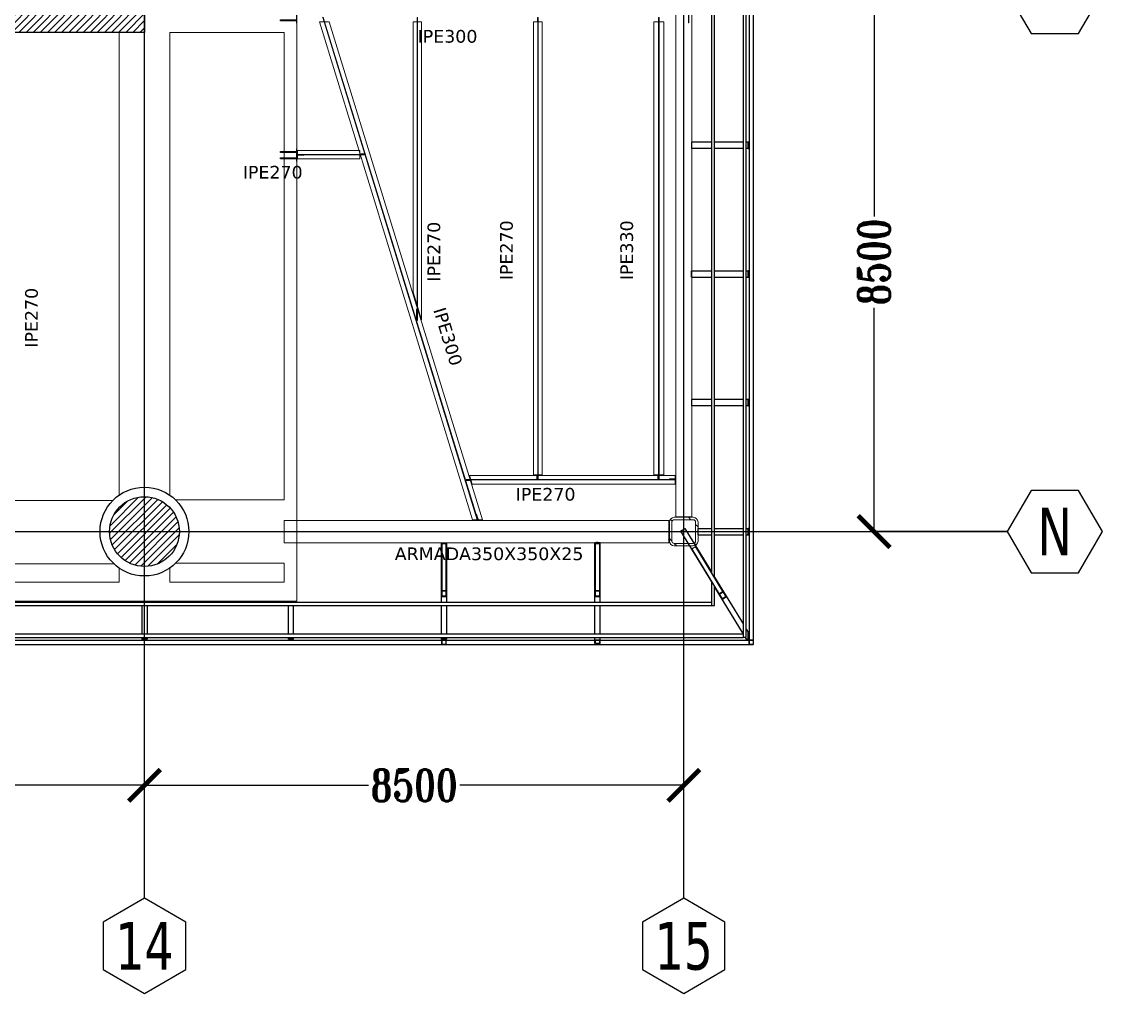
# Model space of a CAD drawing. Header units: millimetres. Extents: x -3255 to 78627, y -21906 to 33736.
# Drawn here: x 61592 to 78627, y -7280 to 8040 of the extents above; entities that cross this region are included whole.
import ezdxf
from ezdxf.enums import TextEntityAlignment as Align

# ---------------------------------------------------------------- set-up
doc = ezdxf.new("R2010")
doc.units = ezdxf.units.MM
doc.header["$LTSCALE"] = 0.9
for name, color, linetype, lineweight in [('0-3', 250, 'Continuous', 5), ('A_ALMA', 8, 'Continuous', 5), ('E_COLUMNAS-1', 254, 'Continuous', 25), ('E_COLUMNAS-2', 1, 'Continuous', 9), ('E_COLUMNAS-3', 1, 'Continuous', 35), ('E_COLUMNAS-4', 1, 'Continuous', 25), ('E_TEXTO', 3, 'Continuous', 9), ('E_VIGAS', 8, 'Continuous', 9), ('E_VIGAS-1', 5, 'Continuous', 25), ('E_VIGAS-2', 10, 'Continuous', 25), ('E_VIGAS-3', 5, 'Continuous', 25), ('HCB-PLATINA', 4, 'Continuous', 15), ('HCB-VIGAS', 4, 'Continuous', 15), ('S-COLS-HDLN-1', 52, 'Continuous', 9), ('VIGAS_HCB', 4, 'Continuous', 15)]:
    doc.layers.add(name, color=color, linetype=linetype, lineweight=lineweight)
for name, color, linetype in [('COTAS', 8, 'Continuous'), ('HCB-ACH_PANT', 253, 'Continuous'), ('HCB-ANCLAJE', 5, 'Continuous'), ('HCB-EJES', 1, 'Continuous'), ('HCB-ROTULOS', 2, 'Continuous'), ('HCB_PANTALLAS', 6, 'Continuous')]:
    doc.layers.add(name, color=color, linetype=linetype)
doc.styles.add('ROMANT', font='romant.shx', dxfattribs={"width": 0.8})
doc.styles.add('VERDANA', font='verdana.ttf')
doc.dimstyles.new('1.125', dxfattribs={"dimscale": 0, "dimtxt": 500, "dimasz": 500, "dimexe": 4, "dimexo": 4, "dimgap": 15, "dimtad": 0, "dimdec": 0, "dimzin": 4, "dimdsep": 46, "dimtxsty": 'ROMANT', "dimblk": 'ARCHTICK', "dimcen": -10, "dimclrd": 256, "dimclrt": 3, "dimadec": 0, "dimazin": 0, "dimtfac": 1, "dimtdec": 0, "dimtix": 1, "dimtmove": 0, "dimatfit": 0, "dimldrblk": 'OBLIQUE', "dimfxl": 0.05, "dimtolj": 1, "dimtzin": 0, "dimarcsym": 0})

# ---------------------------------------------------------------- blocks, each defined once
blk = doc.blocks.new('EST_SFM_VIGA-METALICA-SECCION-C - EST_SFM_VIGA-METALICA-UPN100-1529792-_38_00m_N_E_-NIVEL-10 DOC')
at = {"layer": 'E_VIGAS-2'}
for p, q in [((13.831, 0.032), (-13.129, 0.032)), ((14.268, 0.032), (13.965, 0.032)), ((14.269, 0.032), (14.269, -0.018)), ((-13.047, -0.018), (13.749, -0.018)), ((13.882, -0.018), (14.269, -0.018))]:
    blk.add_line(p, q, dxfattribs=at)
blk = doc.blocks.new('EST_SFM_VIGA-METALICA-SECCION-C - EST_SFM_VIGA-METALICA-UPN100-1530878-_38_00m_N_E_-NIVEL-10 DOC')
at = {"layer": 'E_VIGAS-2'}
for p, q in [((14.54, 0.018), (-14.294, 0.018)), ((14.54, 0.018), (14.54, -0.032)), ((-14.294, -0.032), (14.54, -0.032))]:
    blk.add_line(p, q, dxfattribs=at)
blk = doc.blocks.new('EST_SFM_VIGA-METALICA-SECCION-C - EST_SFM_VIGA-METALICA-UPN160-1529890-_38_00m_N_E_-NIVEL-10 DOC')
at = {"layer": 'E_VIGAS-1'}
for p, q in [((14.442, 0.018), (-14.49, 0.018)), ((14.506, 0.018), (14.5, 0.018)), ((14.506, 0.018), (14.506, 0.013)), ((-14.485, -0.047), (14.437, -0.047)), ((14.438, -0.047), (14.504, -0.047))]:
    blk.add_line(p, q, dxfattribs=at)
blk = doc.blocks.new('EST_SFM_VIGA-METALICA-SECCION-C - EST_SFM_VIGA-METALICA-UPN100-1527742-_38_00m_N_E_-NIVEL-10 DOC')
at = {"layer": 'E_VIGAS-2'}
for p, q in [((34.044, 0.018), (-34.827, 0.018)), ((34.044, 0.018), (34.044, -0.032)), ((-34.827, -0.032), (34.044, -0.032))]:
    blk.add_line(p, q, dxfattribs=at)
blk = doc.blocks.new('EST_SFM_VIGA-METALICA-SECCION-C - EST_SFM_VIGA-METALICA-UPN100-1527772-_38_00m_N_E_-NIVEL-10 DOC')
at = {"layer": 'E_VIGAS-2'}
for p, q in [((34.942, 0.032), (-34.929, 0.032)), ((34.942, 0.032), (34.942, -0.018)), ((-34.929, -0.018), (34.942, -0.018))]:
    blk.add_line(p, q, dxfattribs=at)
blk = doc.blocks.new('EST_SFM_VIGA-METALICA-SECCION-C - EST_SFM_VIGA-METALICA-UPN160-1579051-_38_00m_N_E_-NIVEL-10 DOC')
at = {"layer": 'E_VIGAS-1'}
for p, q in [((30.107, 0.047), (-30.264, 0.047)), ((30.175, 0.047), (30.109, 0.047)), ((32.521, 0.047), (30.176, 0.047)), ((34.951, 0.047), (32.603, 0.047)), ((34.955, 0.047), (34.952, 0.047)), ((34.955, 0.047), (34.955, -0.016)), ((-30.269, -0.018), (30.113, -0.018)), ((30.171, -0.018), (32.533, -0.018)), ((32.591, -0.018), (34.955, -0.018))]:
    blk.add_line(p, q, dxfattribs=at)
blk = doc.blocks.new('EST_SCM_COLUMNA-METALICA-SECCION-CUADRADA - EST_SCM_COLUMNA-TUBULAR-CUADRADA_PTEØ_70x70 e_3mm-1587151-_38_00m_N_E_-NIVEL-10 DOC')
at = {"layer": 'E_COLUMNAS-1'}
for p, q in [((-0.035, 0.029), (-0.035, -0.029)), ((-0.032, -0.029), (-0.032, 0.029)), ((0.029, 0.035), (-0.029, 0.035)), ((-0.029, 0.032), (0.029, 0.032)), ((0.032, 0.029), (0.032, -0.029)), ((0.035, -0.029), (0.035, 0.029)), ((0.029, -0.032), (-0.029, -0.032)), ((-0.029, -0.035), (0.029, -0.035))]:
    blk.add_line(p, q, dxfattribs=at)
for centre, radius, start, end in [((-0.029, 0.029), 0.006, 90, 180), ((-0.029, 0.029), 0.003, 90, 180), ((0.029, 0.029), 0.006, 360, 90), ((0.029, 0.029), 0.003, 0, 90), ((-0.029, -0.029), 0.006, 180, 270), ((-0.029, -0.029), 0.003, 180, 270), ((0.029, -0.029), 0.003, 270, 360), ((0.029, -0.029), 0.006, 270, 360), ((0.029, -0.029), 0.006, 280, 350), ((0.029, -0.029), 0.003, 300, 330)]:
    blk.add_arc(centre, radius, start, end, dxfattribs=at)
blk = doc.blocks.new('EST_SCM_COLUMNA-METALICA-SECCION-CUADRADA - EST_SCM_COLUMNA-TUBULAR-CUADRADA_PTEØ_70x70 e_3mm-V25-_38_00m_N_E_-NIVEL-10 DOC')
at = {"layer": 'E_COLUMNAS-1'}
for p, q in [((-0.035, 0.029), (-0.035, -0.029)), ((-0.032, -0.029), (-0.032, 0.029)), ((0.029, 0.035), (-0.029, 0.035)), ((-0.029, 0.032), (0.029, 0.032)), ((0.032, 0.029), (0.032, -0.029)), ((0.035, -0.029), (0.035, 0.029)), ((0.029, -0.032), (-0.029, -0.032)), ((-0.029, -0.035), (0.029, -0.035))]:
    blk.add_line(p, q, dxfattribs=at)
for centre, radius, start, end in [((-0.029, 0.029), 0.006, 90, 180), ((-0.029, 0.029), 0.003, 90, 180), ((0.029, 0.029), 0.006, 360, 90), ((0.029, 0.029), 0.003, 0, 90), ((-0.029, -0.029), 0.006, 180, 270), ((-0.029, -0.029), 0.006, 190, 270), ((-0.029, -0.029), 0.003, 180, 270), ((-0.029, -0.029), 0.003, 210, 270), ((0.029, -0.029), 0.003, 270, 360), ((0.029, -0.029), 0.006, 270, 360), ((0.029, -0.029), 0.006, 270, 350), ((0.029, -0.029), 0.003, 270, 330)]:
    blk.add_arc(centre, radius, start, end, dxfattribs=at)
blk = doc.blocks.new('EST_SCM_COLUMNA-METALICA-SECCION-CUADRADA - EST_SCM_COLUMNA-TUBULAR-CUADRADA_PTEØ_70x70 e_3mm-V26-_38_00m_N_E_-NIVEL-10 DOC')
at = {"layer": 'E_COLUMNAS-1'}
for p, q in [((-0.035, 0.029), (-0.035, -0.029)), ((-0.032, -0.029), (-0.032, 0.029)), ((0.029, 0.035), (-0.029, 0.035)), ((-0.029, 0.032), (0.029, 0.032)), ((0.032, 0.029), (0.032, -0.029)), ((0.035, -0.029), (0.035, 0.029)), ((0.029, -0.032), (-0.029, -0.032)), ((-0.029, -0.035), (0.029, -0.035))]:
    blk.add_line(p, q, dxfattribs=at)
for centre, radius, start, end in [((-0.029, 0.029), 0.006, 90, 180), ((-0.029, 0.029), 0.003, 90, 180), ((0.029, 0.029), 0.006, 360, 90), ((0.029, 0.029), 0.003, 0, 90), ((-0.029, -0.029), 0.006, 180, 270), ((-0.029, -0.029), 0.003, 180, 270), ((0.029, -0.029), 0.003, 270, 360), ((0.029, -0.029), 0.006, 270, 360)]:
    blk.add_arc(centre, radius, start, end, dxfattribs=at)
blk = doc.blocks.new('DCTIB_CNI_EST_MOD-1A-FAC_0001_rvt-2-_38_00m_N_E_-NIVEL-10 DOC')
at = {"layer": 'E_COLUMNAS-1'}
for centre, radius, start, end in [((-9.971, 138.946), 0.006, 90, 170), ((-9.971, 138.946), 0.006, 90, 170), ((-9.971, 138.946), 0.003, 90, 150), ((-9.971, 138.946), 0.003, 90, 150), ((-9.913, 138.946), 0.006, 10, 90), ((-9.913, 138.946), 0.006, 10, 90), ((-9.913, 138.946), 0.003, 30, 90), ((-9.913, 138.946), 0.003, 30, 90), ((-5.128, 138.946), 0.006, 100, 170), ((-5.128, 138.946), 0.006, 100, 170), ((-5.128, 138.946), 0.003, 120, 150), ((-5.128, 138.946), 0.003, 120, 150)]:
    blk.add_arc(centre, radius, start, end, dxfattribs=at)
at = {"layer": 'E_VIGAS-1'}
for p, q in [((-6.037, 146.704), (-6.037, 146.804)), ((-5.727, 146.804), (-6.037, 146.804)), ((-5.727, 146.704), (-6.037, 146.704)), ((-5.227, 146.804), (-5.677, 146.804)), ((-5.227, 146.704), (-5.677, 146.704)), ((-5.149, 146.804), (-5.177, 146.804)), ((-5.149, 146.704), (-5.177, 146.704)), ((-5.149, 146.804), (-5.149, 146.704)), ((-5.149, 146.704), (-5.149, 146.804)), ((-5.149, 146.804), (-5.148, 146.804)), ((-5.148, 146.704), (-5.149, 146.704)), ((-5.148, 146.804), (-5.148, 146.767)), ((-5.129, 146.804), (-5.148, 146.804)), ((-5.148, 146.757), (-5.143, 146.757)), ((-5.143, 146.757), (-5.148, 146.757)), ((-5.148, 146.757), (-5.143, 146.757)), ((-5.143, 146.752), (-5.148, 146.752)), ((-5.143, 146.752), (-5.148, 146.752)), ((-5.148, 146.752), (-5.143, 146.752)), ((-5.148, 146.742), (-5.148, 146.704)), ((-5.148, 146.704), (-5.129, 146.704)), ((-5.143, 146.757), (-5.129, 146.757)), ((-5.129, 146.752), (-5.143, 146.752)), ((-6.038, 144.674), (-6.038, 144.774)), ((-6.038, 144.774), (-5.727, 144.774)), ((-6.038, 144.674), (-5.727, 144.674)), ((-5.677, 144.774), (-5.227, 144.774)), ((-5.677, 144.674), (-5.227, 144.674)), ((-5.177, 144.774), (-5.149, 144.774)), ((-5.177, 144.674), (-5.149, 144.674)), ((-5.149, 144.774), (-5.149, 144.674)), ((-5.149, 144.774), (-5.148, 144.774)), ((-5.149, 144.674), (-5.149, 144.774)), ((-5.148, 144.674), (-5.149, 144.674)), ((-5.129, 144.774), (-5.148, 144.774)), ((-5.148, 144.774), (-5.148, 144.736)), ((-5.148, 144.726), (-5.143, 144.726)), ((-5.143, 144.726), (-5.148, 144.726)), ((-5.148, 144.726), (-5.143, 144.726)), ((-5.143, 144.721), (-5.148, 144.721)), ((-5.143, 144.721), (-5.148, 144.721)), ((-5.148, 144.721), (-5.143, 144.721)), ((-5.148, 144.711), (-5.148, 144.674)), ((-5.148, 144.674), (-5.129, 144.674)), ((-5.143, 144.726), (-5.129, 144.726)), ((-5.129, 144.721), (-5.143, 144.721)), ((-6.037, 142.643), (-6.037, 142.743)), ((-5.727, 142.743), (-6.037, 142.743)), ((-5.727, 142.643), (-6.037, 142.643)), ((-5.227, 142.743), (-5.677, 142.743)), ((-5.227, 142.643), (-5.677, 142.643)), ((-5.149, 142.743), (-5.177, 142.743)), ((-5.149, 142.643), (-5.177, 142.643)), ((-5.149, 142.743), (-5.149, 142.643)), ((-5.149, 142.643), (-5.149, 142.743)), ((-5.149, 142.743), (-5.148, 142.743)), ((-5.148, 142.643), (-5.149, 142.643)), ((-5.148, 142.743), (-5.148, 142.706)), ((-5.129, 142.743), (-5.148, 142.743)), ((-5.148, 142.696), (-5.143, 142.696)), ((-5.143, 142.696), (-5.148, 142.696)), ((-5.148, 142.696), (-5.143, 142.696)), ((-5.143, 142.69), (-5.148, 142.69)), ((-5.143, 142.69), (-5.148, 142.69)), ((-5.148, 142.69), (-5.143, 142.69)), ((-5.148, 142.68), (-5.148, 142.643)), ((-5.148, 142.643), (-5.129, 142.643)), ((-5.143, 142.696), (-5.129, 142.696)), ((-5.129, 142.69), (-5.143, 142.69)), ((-6.215, 140.67), (-6.145, 140.712)), ((-6.145, 140.712), (-5.727, 140.027)), ((-5.934, 140.612), (-5.934, 140.712)), ((-5.934, 140.712), (-5.727, 140.712)), ((-5.677, 140.712), (-5.227, 140.712)), ((-5.177, 140.712), (-5.149, 140.712)), ((-5.149, 140.712), (-5.149, 140.612)), ((-5.149, 140.712), (-5.148, 140.712)), ((-5.149, 140.612), (-5.149, 140.712)), ((-5.129, 140.712), (-5.148, 140.712)), ((-5.148, 140.712), (-5.148, 140.675)), ((-6.215, 140.67), (-5.727, 139.869)), ((-5.934, 140.612), (-5.727, 140.612)), ((-5.677, 140.612), (-5.227, 140.612)), ((-5.177, 140.612), (-5.149, 140.612)), ((-5.148, 140.612), (-5.149, 140.612)), ((-5.148, 140.665), (-5.143, 140.665)), ((-5.143, 140.665), (-5.148, 140.665)), ((-5.148, 140.665), (-5.143, 140.665)), ((-5.143, 140.66), (-5.148, 140.66)), ((-5.143, 140.66), (-5.148, 140.66)), ((-5.148, 140.66), (-5.143, 140.66)), ((-5.148, 140.65), (-5.148, 140.612)), ((-5.148, 140.612), (-5.129, 140.612)), ((-5.143, 140.665), (-5.129, 140.665)), ((-5.129, 140.66), (-5.143, 140.66)), ((-9.983, 140.487), (-9.901, 140.487)), ((-9.983, 140.487), (-9.983, 139.545)), ((-9.977, 140.468), (-9.977, 139.727)), ((-9.91, 140.472), (-9.974, 140.472)), ((-9.907, 139.727), (-9.907, 140.468)), ((-9.901, 140.487), (-9.901, 139.545)), ((-7.563, 140.488), (-7.535, 140.488)), ((-7.563, 140.487), (-7.481, 140.487)), ((-7.563, 139.545), (-7.563, 140.487)), ((-7.557, 140.464), (-7.557, 139.727)), ((-7.49, 140.468), (-7.554, 140.468)), ((-7.525, 140.488), (-7.525, 140.487)), ((-7.519, 140.488), (-7.525, 140.488)), ((-7.52, 140.487), (-7.52, 140.488)), ((-7.509, 140.488), (-7.481, 140.488)), ((-7.487, 139.727), (-7.487, 140.464)), ((-7.481, 139.545), (-7.481, 140.487)), ((-6.034, 140.384), (-5.602, 139.675)), ((-5.979, 140.423), (-6.033, 140.389)), ((-5.542, 139.711), (-5.974, 140.421)), ((-5.677, 139.944), (-5.227, 139.206)), ((-9.977, 139.727), (-9.977, 139.645)), ((-9.976, 139.731), (-9.976, 139.727)), ((-9.976, 139.645), (-9.976, 139.727)), ((-9.91, 139.731), (-9.974, 139.731)), ((-9.974, 139.729), (-9.91, 139.729)), ((-9.909, 139.727), (-9.909, 139.731)), ((-9.909, 139.727), (-9.909, 139.645)), ((-9.907, 139.645), (-9.907, 139.727)), ((-7.557, 139.727), (-7.557, 139.645)), ((-7.556, 139.731), (-7.556, 139.727)), ((-7.556, 139.645), (-7.556, 139.727)), ((-7.49, 139.731), (-7.554, 139.731)), ((-7.554, 139.729), (-7.49, 139.729)), ((-7.489, 139.727), (-7.489, 139.731)), ((-7.489, 139.727), (-7.489, 139.645)), ((-7.487, 139.645), (-7.487, 139.727)), ((-5.677, 139.787), (-5.227, 139.048)), ((-5.547, 139.713), (-5.601, 139.68)), ((-5.6, 139.678), (-5.545, 139.712)), ((-5.543, 139.711), (-5.545, 139.714)), ((-5.543, 139.711), (-5.498, 139.637)), ((-5.497, 139.637), (-5.542, 139.711)), ((-14.703, 139.567), (-14.621, 139.567)), ((-14.703, 139.567), (-14.703, 139.545)), ((-14.621, 139.567), (-14.621, 139.545)), ((-12.393, 139.567), (-12.311, 139.567)), ((-12.393, 139.545), (-12.393, 139.567)), ((-12.311, 139.545), (-12.311, 139.567)), ((-9.976, 139.652), (-9.976, 139.645)), ((-9.91, 139.643), (-9.974, 139.643)), ((-9.974, 139.641), (-9.91, 139.641)), ((-9.909, 139.645), (-9.909, 139.652)), ((-7.556, 139.652), (-7.556, 139.645)), ((-7.49, 139.643), (-7.554, 139.643)), ((-7.554, 139.641), (-7.49, 139.641)), ((-7.489, 139.645), (-7.489, 139.652)), ((-5.602, 139.679), (-5.6, 139.676)), ((-5.602, 139.675), (-5.556, 139.601)), ((-5.555, 139.602), (-5.6, 139.676)), ((-5.56, 139.609), (-5.555, 139.602)), ((-5.498, 139.634), (-5.553, 139.601)), ((-5.552, 139.599), (-5.497, 139.632)), ((-5.498, 139.637), (-5.502, 139.644)), ((-14.703, 139.495), (-14.703, 139.045)), ((-14.621, 139.495), (-14.621, 139.045)), ((-12.393, 139.045), (-12.393, 139.495)), ((-12.311, 139.045), (-12.311, 139.495)), ((-9.983, 139.495), (-9.983, 139.045)), ((-9.901, 139.495), (-9.901, 139.045)), ((-7.563, 139.045), (-7.563, 139.495)), ((-7.481, 139.045), (-7.481, 139.495)), ((-5.177, 139.124), (-5.149, 139.078)), ((-5.149, 138.967), (-5.149, 139.078)), ((-5.148, 139.076), (-5.148, 139.023)), ((-5.129, 139.033), (-5.148, 139.065)), ((-14.703, 138.995), (-14.703, 138.967)), ((-14.621, 138.967), (-14.703, 138.967)), ((-14.703, 138.967), (-14.621, 138.967)), ((-14.703, 138.966), (-14.703, 138.967)), ((-14.675, 138.966), (-14.703, 138.966)), ((-14.665, 138.961), (-14.665, 138.966)), ((-14.665, 138.947), (-14.665, 138.961)), ((-14.66, 138.966), (-14.66, 138.961)), ((-14.66, 138.961), (-14.66, 138.947)), ((-14.621, 138.966), (-14.649, 138.966)), ((-14.621, 138.995), (-14.621, 138.967)), ((-14.621, 138.967), (-14.621, 138.966)), ((-12.393, 138.967), (-12.393, 138.995)), ((-12.311, 138.967), (-12.393, 138.967)), ((-12.393, 138.966), (-12.393, 138.967)), ((-12.393, 138.967), (-12.311, 138.967)), ((-12.365, 138.966), (-12.393, 138.966)), ((-12.355, 138.961), (-12.355, 138.966)), ((-12.355, 138.947), (-12.355, 138.961)), ((-12.35, 138.966), (-12.35, 138.961)), ((-12.35, 138.961), (-12.35, 138.947)), ((-12.311, 138.966), (-12.339, 138.966)), ((-12.311, 138.967), (-12.311, 138.995)), ((-12.311, 138.967), (-12.311, 138.966)), ((-9.983, 138.995), (-9.983, 138.967)), ((-9.901, 138.967), (-9.983, 138.967)), ((-9.983, 138.967), (-9.901, 138.967)), ((-9.983, 138.966), (-9.983, 138.967)), ((-9.955, 138.966), (-9.983, 138.966)), ((-9.945, 138.961), (-9.945, 138.966)), ((-9.945, 138.952), (-9.945, 138.961)), ((-9.945, 138.947), (-9.945, 138.949)), ((-9.94, 138.966), (-9.94, 138.961)), ((-9.94, 138.961), (-9.94, 138.952)), ((-9.94, 138.949), (-9.94, 138.947)), ((-9.901, 138.966), (-9.929, 138.966)), ((-9.901, 138.995), (-9.901, 138.967)), ((-9.901, 138.967), (-9.901, 138.966)), ((-7.563, 138.9), (-7.563, 138.995)), ((-7.557, 138.9), (-7.563, 138.9)), ((-7.49, 138.9), (-7.554, 138.9)), ((-7.481, 138.9), (-7.487, 138.9)), ((-7.481, 138.9), (-7.481, 138.995)), ((-5.194, 138.995), (-5.177, 138.967)), ((-5.149, 138.967), (-5.177, 138.967)), ((-5.177, 138.967), (-5.149, 138.967)), ((-5.148, 138.966), (-5.177, 138.966)), ((-5.17, 138.966), (-5.158, 138.947)), ((-5.153, 138.95), (-5.153, 138.952)), ((-5.152, 138.955), (-5.151, 138.957)), ((-5.15, 138.959), (-5.149, 138.961)), ((-5.148, 138.972), (-5.148, 138.966)), ((-5.148, 138.966), (-5.148, 138.972)), ((-5.146, 138.999), (-5.143, 138.994)), ((-5.143, 138.984), (-5.146, 138.99))]:
    blk.add_line(p, q, dxfattribs=at)
at = {"layer": 'E_VIGAS-1', "flags": 128}
for points in [[(-9.974, 140.472), (-9.975, 140.471), (-9.975, 140.471), (-9.976, 140.471), (-9.976, 140.47), (-9.977, 140.469), (-9.977, 140.469), (-9.977, 140.468)], [(-9.907, 140.468), (-9.907, 140.469), (-9.907, 140.469), (-9.908, 140.47), (-9.908, 140.471), (-9.909, 140.471), (-9.909, 140.471), (-9.91, 140.472)], [(-7.554, 140.468), (-7.555, 140.467), (-7.555, 140.467), (-7.556, 140.467), (-7.556, 140.466), (-7.557, 140.465), (-7.557, 140.465), (-7.557, 140.464)], [(-7.487, 140.464), (-7.487, 140.465), (-7.487, 140.465), (-7.488, 140.466), (-7.488, 140.467), (-7.489, 140.467), (-7.489, 140.467), (-7.49, 140.468)], [(-6.034, 140.384), (-6.034, 140.385), (-6.034, 140.386), (-6.034, 140.387), (-6.034, 140.388), (-6.034, 140.388), (-6.034, 140.389), (-6.033, 140.389)], [(-5.979, 140.423), (-5.978, 140.423), (-5.977, 140.423), (-5.977, 140.423), (-5.976, 140.423), (-5.975, 140.422), (-5.974, 140.422), (-5.974, 140.421)], [(-9.974, 139.731), (-9.975, 139.731), (-9.975, 139.731), (-9.976, 139.73), (-9.976, 139.73), (-9.977, 139.729), (-9.977, 139.728), (-9.977, 139.727)], [(-9.976, 139.727), (-9.976, 139.728), (-9.975, 139.728), (-9.975, 139.728), (-9.975, 139.729), (-9.975, 139.729), (-9.974, 139.729), (-9.974, 139.729)], [(-9.907, 139.727), (-9.907, 139.728), (-9.907, 139.729), (-9.908, 139.73), (-9.908, 139.73), (-9.909, 139.731), (-9.909, 139.731), (-9.91, 139.731)], [(-9.91, 139.729), (-9.91, 139.729), (-9.909, 139.729), (-9.909, 139.729), (-9.909, 139.728), (-9.909, 139.728), (-9.909, 139.728), (-9.909, 139.727)], [(-7.554, 139.731), (-7.555, 139.731), (-7.555, 139.731), (-7.556, 139.73), (-7.556, 139.73), (-7.557, 139.729), (-7.557, 139.728), (-7.557, 139.727)], [(-7.556, 139.727), (-7.556, 139.728), (-7.555, 139.728), (-7.555, 139.728), (-7.555, 139.729), (-7.555, 139.729), (-7.554, 139.729), (-7.554, 139.729)], [(-7.487, 139.727), (-7.487, 139.728), (-7.487, 139.729), (-7.488, 139.73), (-7.488, 139.73), (-7.489, 139.731), (-7.489, 139.731), (-7.49, 139.731)], [(-7.49, 139.729), (-7.49, 139.729), (-7.489, 139.729), (-7.489, 139.729), (-7.489, 139.728), (-7.489, 139.728), (-7.489, 139.728), (-7.489, 139.727)], [(-5.542, 139.711), (-5.542, 139.712), (-5.543, 139.713), (-5.544, 139.713), (-5.544, 139.714), (-5.545, 139.714), (-5.546, 139.714), (-5.547, 139.713)], [(-5.545, 139.712), (-5.545, 139.712), (-5.545, 139.712), (-5.544, 139.712), (-5.544, 139.712), (-5.544, 139.711), (-5.543, 139.711), (-5.543, 139.711)], [(-9.977, 139.645), (-9.977, 139.644), (-9.977, 139.643), (-9.976, 139.642), (-9.976, 139.641), (-9.975, 139.641), (-9.975, 139.641), (-9.974, 139.641)], [(-9.974, 139.643), (-9.974, 139.643), (-9.975, 139.643), (-9.975, 139.643), (-9.975, 139.643), (-9.975, 139.644), (-9.976, 139.644), (-9.976, 139.645)], [(-9.91, 139.641), (-9.909, 139.641), (-9.909, 139.641), (-9.908, 139.641), (-9.908, 139.642), (-9.907, 139.643), (-9.907, 139.644), (-9.907, 139.645)], [(-9.909, 139.645), (-9.909, 139.644), (-9.909, 139.644), (-9.909, 139.643), (-9.909, 139.643), (-9.909, 139.643), (-9.91, 139.643), (-9.91, 139.643)], [(-7.557, 139.645), (-7.557, 139.644), (-7.557, 139.643), (-7.556, 139.642), (-7.556, 139.641), (-7.555, 139.641), (-7.555, 139.641), (-7.554, 139.641)], [(-7.554, 139.643), (-7.554, 139.643), (-7.555, 139.643), (-7.555, 139.643), (-7.555, 139.643), (-7.555, 139.644), (-7.556, 139.644), (-7.556, 139.645)], [(-7.49, 139.641), (-7.489, 139.641), (-7.489, 139.641), (-7.488, 139.641), (-7.488, 139.642), (-7.487, 139.643), (-7.487, 139.644), (-7.487, 139.645)], [(-7.489, 139.645), (-7.489, 139.644), (-7.489, 139.644), (-7.489, 139.643), (-7.489, 139.643), (-7.489, 139.643), (-7.49, 139.643), (-7.49, 139.643)], [(-5.601, 139.68), (-5.602, 139.68), (-5.602, 139.679), (-5.602, 139.678), (-5.602, 139.678), (-5.602, 139.677), (-5.602, 139.676), (-5.602, 139.675)], [(-5.6, 139.676), (-5.601, 139.676), (-5.601, 139.677), (-5.601, 139.677), (-5.601, 139.678), (-5.601, 139.678), (-5.6, 139.678), (-5.6, 139.678)], [(-5.556, 139.601), (-5.556, 139.6), (-5.555, 139.6), (-5.555, 139.599), (-5.554, 139.599), (-5.553, 139.599), (-5.552, 139.599), (-5.552, 139.599)], [(-5.553, 139.601), (-5.553, 139.601), (-5.553, 139.601), (-5.554, 139.601), (-5.554, 139.601), (-5.554, 139.601), (-5.555, 139.601), (-5.555, 139.601), (-5.555, 139.602)], [(-5.498, 139.637), (-5.498, 139.636), (-5.498, 139.636), (-5.498, 139.635), (-5.498, 139.635), (-5.498, 139.635), (-5.498, 139.634), (-5.498, 139.634)], [(-5.497, 139.632), (-5.497, 139.633), (-5.496, 139.633), (-5.496, 139.634), (-5.496, 139.635), (-5.496, 139.636), (-5.496, 139.636), (-5.497, 139.637)], [(-5.149, 139.078), (-5.149, 139.077), (-5.148, 139.076)], [(-5.177, 138.966), (-5.177, 138.967), (-5.177, 138.967)], [(-5.154, 138.947), (-5.153, 138.951), (-5.152, 138.956), (-5.149, 138.96), (-5.146, 138.964), (-5.142, 138.968), (-5.138, 138.97), (-5.135, 138.971)], [(-5.143, 138.994), (-5.138, 138.987), (-5.133, 138.978), (-5.129, 138.971)], [(-5.129, 138.961), (-5.133, 138.968), (-5.138, 138.977), (-5.143, 138.984)]]:
    blk.add_lwpolyline(points, dxfattribs=at)
at = {"layer": 'E_VIGAS-1'}
for centre, start_param, end_param in [((-7.535, 140.488), 0, 1.570796), ((-7.535, 140.487), 4.974188, 5.497787), ((-7.535, 140.487), 5.759587, 6.283185), ((-7.509, 140.488), 1.570796, 3.141593), ((-7.509, 140.487), 3.141593, 3.665191), ((-7.509, 140.487), 3.926991, 4.45059)]:
    blk.add_ellipse(centre, major_axis=(0.0107, 0), ratio=0.003149, start_param=start_param, end_param=end_param, dxfattribs=at)
for points, knots in [([(-5.148, 146.767), (-5.148, 146.766), (-5.148, 146.765), (-5.147, 146.762), (-5.147, 146.76), (-5.146, 146.759), (-5.145, 146.757), (-5.143, 146.757), (-5.143, 146.757)], [0, 0, 0, 0, 0.142857, 0.285714, 0.428571, 0.571429, 0.785714, 1, 1, 1, 1]), ([(-5.143, 146.752), (-5.143, 146.752), (-5.144, 146.751), (-5.145, 146.751), (-5.146, 146.75), (-5.147, 146.748), (-5.147, 146.747), (-5.147, 146.746), (-5.148, 146.744), (-5.148, 146.743), (-5.148, 146.742)], [0, 0, 0, 0, 0.142857, 0.285714, 0.428571, 0.571429, 0.678571, 0.732143, 0.785714, 1, 1, 1, 1]), ([(-5.148, 144.736), (-5.148, 144.735), (-5.148, 144.734), (-5.147, 144.732), (-5.147, 144.73), (-5.146, 144.728), (-5.145, 144.727), (-5.143, 144.726), (-5.143, 144.726)], [0, 0, 0, 0, 0.142857, 0.285714, 0.428571, 0.571429, 0.785714, 1, 1, 1, 1]), ([(-5.143, 144.721), (-5.143, 144.721), (-5.144, 144.721), (-5.145, 144.72), (-5.146, 144.719), (-5.147, 144.718), (-5.147, 144.716), (-5.147, 144.715), (-5.147, 144.714), (-5.148, 144.713), (-5.148, 144.713)], [0, 0, 0, 0, 0.1428571, 0.2857143, 0.4285714, 0.5714286, 0.6785714, 0.7321429, 0.7857143, 0.8997479, 0.8997479, 0.8997479, 0.8997479]), ([(-5.148, 142.706), (-5.148, 142.705), (-5.148, 142.703), (-5.147, 142.701), (-5.147, 142.699), (-5.146, 142.697), (-5.145, 142.696), (-5.143, 142.696), (-5.143, 142.696)], [0, 0, 0, 0, 0.142857, 0.285714, 0.428571, 0.571429, 0.785714, 1, 1, 1, 1]), ([(-5.143, 142.69), (-5.143, 142.69), (-5.144, 142.69), (-5.145, 142.69), (-5.146, 142.688), (-5.147, 142.687), (-5.147, 142.686), (-5.147, 142.685), (-5.148, 142.683), (-5.148, 142.682), (-5.148, 142.68)], [0, 0, 0, 0, 0.142857, 0.285714, 0.428571, 0.571429, 0.678571, 0.732143, 0.785714, 1, 1, 1, 1]), ([(-5.148, 140.675), (-5.148, 140.674), (-5.148, 140.673), (-5.147, 140.67), (-5.147, 140.669), (-5.146, 140.667), (-5.145, 140.665), (-5.143, 140.665), (-5.143, 140.665)], [0, 0, 0, 0, 0.142857, 0.285714, 0.428571, 0.571429, 0.785714, 1, 1, 1, 1]), ([(-5.143, 140.66), (-5.143, 140.66), (-5.144, 140.66), (-5.145, 140.659), (-5.146, 140.658), (-5.147, 140.656), (-5.147, 140.655), (-5.147, 140.654), (-5.148, 140.652), (-5.148, 140.651), (-5.148, 140.65)], [0, 0, 0, 0, 0.142857, 0.285714, 0.428571, 0.571429, 0.678571, 0.732143, 0.785714, 1, 1, 1, 1]), ([(-5.148, 139.023), (-5.148, 139.021), (-5.148, 139.018), (-5.148, 139.014), (-5.147, 139.009), (-5.147, 139.004), (-5.145, 138.998), (-5.143, 138.995), (-5.143, 138.994)], [0, 0, 0, 0, 0.142857, 0.285714, 0.428571, 0.571429, 0.857143, 1, 1, 1, 1]), ([(-14.665, 138.961), (-14.665, 138.962), (-14.665, 138.963), (-14.667, 138.965), (-14.668, 138.965), (-14.67, 138.966), (-14.671, 138.966), (-14.672, 138.966), (-14.674, 138.966), (-14.675, 138.966)], [0, 0, 0, 0, 0.285714, 0.428571, 0.571429, 0.678571, 0.732143, 0.785714, 1, 1, 1, 1]), ([(-14.675, 138.966), (-14.674, 138.966), (-14.673, 138.966), (-14.67, 138.966), (-14.668, 138.965), (-14.666, 138.964), (-14.665, 138.963), (-14.665, 138.962), (-14.665, 138.961)], [0, 0, 0, 0, 0.142857, 0.285714, 0.428571, 0.571429, 0.785714, 1, 1, 1, 1]), ([(-14.66, 138.961), (-14.66, 138.962), (-14.659, 138.963), (-14.658, 138.965), (-14.656, 138.965), (-14.655, 138.966), (-14.654, 138.966), (-14.652, 138.966), (-14.65, 138.966), (-14.649, 138.966)], [0, 0, 0, 0, 0.285714, 0.428571, 0.571429, 0.678571, 0.732143, 0.785714, 1, 1, 1, 1]), ([(-14.649, 138.966), (-14.65, 138.966), (-14.651, 138.966), (-14.654, 138.966), (-14.656, 138.965), (-14.658, 138.964), (-14.659, 138.963), (-14.66, 138.962), (-14.66, 138.961)], [0, 0, 0, 0, 0.142857, 0.285714, 0.428571, 0.571429, 0.785714, 1, 1, 1, 1]), ([(-12.365, 138.966), (-12.364, 138.966), (-12.363, 138.966), (-12.36, 138.966), (-12.358, 138.965), (-12.356, 138.964), (-12.355, 138.963), (-12.355, 138.962), (-12.355, 138.961)], [0, 0, 0, 0, 0.142857, 0.285714, 0.428571, 0.571429, 0.785714, 1, 1, 1, 1]), ([(-12.355, 138.961), (-12.355, 138.962), (-12.355, 138.963), (-12.357, 138.965), (-12.358, 138.965), (-12.36, 138.966), (-12.361, 138.966), (-12.362, 138.966), (-12.364, 138.966), (-12.365, 138.966)], [0, 0, 0, 0, 0.285714, 0.428571, 0.571429, 0.678571, 0.732143, 0.785714, 1, 1, 1, 1]), ([(-12.339, 138.966), (-12.34, 138.966), (-12.341, 138.966), (-12.344, 138.966), (-12.346, 138.965), (-12.348, 138.964), (-12.349, 138.963), (-12.35, 138.962), (-12.35, 138.961)], [0, 0, 0, 0, 0.142857, 0.285714, 0.428571, 0.571429, 0.785714, 1, 1, 1, 1]), ([(-12.35, 138.961), (-12.35, 138.962), (-12.349, 138.963), (-12.348, 138.965), (-12.346, 138.965), (-12.345, 138.966), (-12.344, 138.966), (-12.342, 138.966), (-12.34, 138.966), (-12.339, 138.966)], [0, 0, 0, 0, 0.285714, 0.428571, 0.571429, 0.678571, 0.732143, 0.785714, 1, 1, 1, 1]), ([(-9.945, 138.961), (-9.945, 138.962), (-9.945, 138.963), (-9.947, 138.965), (-9.948, 138.965), (-9.95, 138.966), (-9.951, 138.966), (-9.952, 138.966), (-9.954, 138.966), (-9.955, 138.966)], [0, 0, 0, 0, 0.285714, 0.428571, 0.571429, 0.678571, 0.732143, 0.785714, 1, 1, 1, 1]), ([(-9.955, 138.966), (-9.954, 138.966), (-9.953, 138.966), (-9.95, 138.966), (-9.948, 138.965), (-9.946, 138.964), (-9.945, 138.963), (-9.945, 138.962), (-9.945, 138.961)], [0, 0, 0, 0, 0.142857, 0.285714, 0.428571, 0.571429, 0.785714, 1, 1, 1, 1]), ([(-9.94, 138.961), (-9.94, 138.962), (-9.939, 138.963), (-9.938, 138.965), (-9.936, 138.965), (-9.935, 138.966), (-9.934, 138.966), (-9.932, 138.966), (-9.93, 138.966), (-9.929, 138.966)], [0, 0, 0, 0, 0.285714, 0.428571, 0.571429, 0.678571, 0.732143, 0.785714, 1, 1, 1, 1]), ([(-9.929, 138.966), (-9.93, 138.966), (-9.931, 138.966), (-9.934, 138.966), (-9.936, 138.965), (-9.938, 138.964), (-9.939, 138.963), (-9.94, 138.962), (-9.94, 138.961)], [0, 0, 0, 0, 0.142857, 0.285714, 0.428571, 0.571429, 0.785714, 1, 1, 1, 1]), ([(-5.143, 138.984), (-5.143, 138.985), (-5.144, 138.986), (-5.144, 138.986), (-5.145, 138.987), (-5.145, 138.987), (-5.145, 138.987), (-5.146, 138.987), (-5.146, 138.987), (-5.146, 138.987), (-5.146, 138.986), (-5.147, 138.986), (-5.147, 138.985), (-5.147, 138.985), (-5.147, 138.985), (-5.147, 138.985), (-5.147, 138.985), (-5.147, 138.984), (-5.147, 138.984), (-5.147, 138.983), (-5.147, 138.982), (-5.147, 138.982), (-5.147, 138.982), (-5.147, 138.982), (-5.148, 138.982), (-5.148, 138.981), (-5.148, 138.98), (-5.148, 138.98), (-5.148, 138.979), (-5.148, 138.978), (-5.148, 138.977), (-5.148, 138.975), (-5.148, 138.973), (-5.148, 138.972)], [0, 0, 0, 0, 0.071429, 0.142857, 0.160714, 0.178571, 0.214286, 0.25, 0.285714, 0.321429, 0.357143, 0.392857, 0.410714, 0.419643, 0.428571, 0.4375, 0.446429, 0.464286, 0.5, 0.535714, 0.553571, 0.5625, 0.571429, 0.580357, 0.589286, 0.607143, 0.642857, 0.678571, 0.714286, 0.75, 0.785714, 0.857143, 1, 1, 1, 1]), ([(-5.148, 138.972), (-5.148, 138.973), (-5.148, 138.975), (-5.148, 138.977), (-5.148, 138.978), (-5.148, 138.979), (-5.148, 138.98), (-5.148, 138.98), (-5.148, 138.981), (-5.148, 138.982), (-5.147, 138.982), (-5.147, 138.982), (-5.147, 138.982)], [0, 0, 0, 0, 0.1428571, 0.2142857, 0.25, 0.2857143, 0.3214286, 0.3571429, 0.3928571, 0.4107143, 0.4196429, 0.4285714, 0.4285714, 0.4285714, 0.4285714]), ([(-5.146, 138.987), (-5.146, 138.987), (-5.146, 138.987), (-5.145, 138.987), (-5.145, 138.987), (-5.145, 138.987), (-5.144, 138.986), (-5.144, 138.986), (-5.143, 138.985), (-5.143, 138.984)], [0.7142857, 0.7142857, 0.7142857, 0.7142857, 0.75, 0.7857143, 0.8214286, 0.8392857, 0.8571429, 0.9285714, 1, 1, 1, 1])]:
    blk.add_open_spline(points, degree=3, knots=knots, dxfattribs=at)
for points in [[(-5.147, 139.009), (-5.147, 139.012), (-5.148, 139.016), (-5.148, 139.021), (-5.148, 139.023)], [(-5.149, 138.967), (-5.149, 138.967), (-5.149, 138.967), (-5.148, 138.966), (-5.148, 138.966)], [(-5.143, 138.994), (-5.144, 138.996), (-5.145, 138.999), (-5.146, 139.001)]]:
    blk.add_open_spline(points, degree=3, dxfattribs=at)
at = {"layer": 'E_COLUMNAS-1', "rotation": 180}
for name, p in [('EST_SCM_COLUMNA-METALICA-SECCION-CUADRADA - EST_SCM_COLUMNA-TUBULAR-CUADRADA_PTEØ_70x70 e_3mm-V25-_38_00m_N_E_-NIVEL-10 DOC', (-9.942, 138.917)), ('EST_SCM_COLUMNA-METALICA-SECCION-CUADRADA - EST_SCM_COLUMNA-TUBULAR-CUADRADA_PTEØ_70x70 e_3mm-V26-_38_00m_N_E_-NIVEL-10 DOC', (-7.522, 138.917)), ('EST_SCM_COLUMNA-METALICA-SECCION-CUADRADA - EST_SCM_COLUMNA-TUBULAR-CUADRADA_PTEØ_70x70 e_3mm-1587151-_38_00m_N_E_-NIVEL-10 DOC', (-5.099, 138.917))]:
    blk.add_blockref(name, p, dxfattribs=at)
at = {"layer": 'E_VIGAS-1'}
for name, p, rotation in [('EST_SFM_VIGA-METALICA-SECCION-C - EST_SFM_VIGA-METALICA-UPN100-1530878-_38_00m_N_E_-NIVEL-10 DOC', (-5.195, 153.535), 270), ('EST_SFM_VIGA-METALICA-SECCION-C - EST_SFM_VIGA-METALICA-UPN160-1529890-_38_00m_N_E_-NIVEL-10 DOC', (-5.082, 153.388), 269.9999999999999), ('EST_SFM_VIGA-METALICA-SECCION-C - EST_SFM_VIGA-METALICA-UPN100-1529792-_38_00m_N_E_-NIVEL-10 DOC', (-5.709, 153.763), 270.0000000000001)]:
    blk.add_blockref(name, p, dxfattribs=dict(at, rotation=rotation))
for name, p in [('EST_SFM_VIGA-METALICA-SECCION-C - EST_SFM_VIGA-METALICA-UPN100-1527742-_38_00m_N_E_-NIVEL-10 DOC', (-39.77, 139.527)), ('EST_SFM_VIGA-METALICA-SECCION-C - EST_SFM_VIGA-METALICA-UPN100-1527772-_38_00m_N_E_-NIVEL-10 DOC', (-40.169, 139.013)), ('EST_SFM_VIGA-METALICA-SECCION-C - EST_SFM_VIGA-METALICA-UPN160-1579051-_38_00m_N_E_-NIVEL-10 DOC', (-40.084, 138.9))]:
    blk.add_blockref(name, p, dxfattribs=at)
blk = doc.blocks.new('EST_SCM_COLUMNA-METALICA-SECCION-CUADRADA - EST_SCM_COLUMNA-TUBULAR-CUADRADA_ARMADA_450X450X38-2810457-_38_00m_N_E_-NIVEL-10 DOC')
at = {"layer": 'S-COLS-HDLN-1'}
h = blk.add_hatch(dxfattribs=at)
h.set_pattern_fill('FP_5', color=256, style=0, pattern_type=2)
h.set_pattern_definition([(135, (6.162, -140.662), (-0.15909903, -0.15909903), [])])
h.paths.add_polyline_path([(0.136, -0.225), (0.149, -0.225), (0.178, -0.219), (0.203, -0.203), (0.219, -0.178), (0.225, -0.149), (0.225, 0.149), (0.219, 0.178), (0.203, 0.203), (0.178, 0.219), (0.149, 0.225), (-0.149, 0.225), (-0.181, 0.217), (-0.203, 0.203), (-0.22, 0.175), (-0.225, 0.149), (-0.225, -0.149), (-0.219, -0.178), (-0.203, -0.203), (-0.178, -0.219), (-0.149, -0.225), (-0.024, -0.225)])
h.paths.add_polyline_path([(-0.024, -0.187), (-0.149, -0.187), (-0.168, -0.182), (-0.182, -0.168), (-0.187, -0.149), (-0.187, 0.149), (-0.182, 0.168), (-0.168, 0.182), (-0.149, 0.187), (0.149, 0.187), (0.168, 0.182), (0.182, 0.168), (0.187, 0.149), (0.187, -0.149), (0.182, -0.168), (0.168, -0.182), (0.149, -0.187), (0.136, -0.187)])
at = {"layer": 'E_COLUMNAS-2'}
for p, q in [((0.149, 0.225), (-0.149, 0.225)), ((-0.149, 0.187), (0.149, 0.187)), ((-0.225, 0.149), (-0.225, -0.149)), ((-0.187, -0.149), (-0.187, 0.149)), ((0.187, 0.149), (0.187, -0.149)), ((0.225, -0.149), (0.225, 0.149)), ((0.149, -0.187), (-0.149, -0.187)), ((-0.149, -0.225), (0.149, -0.225))]:
    blk.add_line(p, q, dxfattribs=at)
for centre, radius, start, end in [((-0.149, 0.149), 0.076, 90, 180), ((-0.149, 0.149), 0.038, 90, 180), ((0.149, 0.149), 0.076, 360, 90), ((0.149, 0.149), 0.038, 0, 90), ((-0.149, -0.149), 0.076, 180, 270), ((-0.149, -0.149), 0.038, 180, 270), ((0.149, -0.149), 0.038, 270, 0), ((0.149, -0.149), 0.076, 270, 360)]:
    blk.add_arc(centre, radius, start, end, dxfattribs=at)
blk = doc.blocks.new('_ArchTick')
at = {"color": 0, "linetype": 'ByBlock', "const_width": 0.15}
blk.add_lwpolyline([(-0.5, -0.5), (0.5, 0.5)], dxfattribs=at)
blk = doc.blocks.new('*D609')
at = {"layer": 'COTAS', "color": 0, "lineweight": -2, "transparency": 16777216}
for p, q in [((55029, -5776), (55029, -3996)), ((63529, -5776), (63529, -3996))]:
    blk.add_line(p, q, dxfattribs=at)
at = {"layer": 'COTAS', "lineweight": -2, "transparency": 16777216}
for p, q in [((55029, -4000), (58559, -4000)), ((63529, -4000), (59998, -4000))]:
    blk.add_line(p, q, dxfattribs=at)
at = {"layer": 'Defpoints', "color": 0, "transparency": 16777216}
for p in [(55029, -4000), (55029, -5780), (63529, -5780)]:
    blk.add_point(p, dxfattribs=at)
at = {"layer": 'COTAS', "lineweight": -2, "transparency": 16777216, "xscale": 500, "yscale": 500, "zscale": 500, "rotation": 180}
blk.add_blockref('_ArchTick', (55029, -4000), dxfattribs=at)
at = {"layer": 'COTAS', "lineweight": -2, "transparency": 16777216, "xscale": 500, "yscale": 500, "zscale": 500}
blk.add_blockref('_ArchTick', (63529, -4000), dxfattribs=at)
at = {"layer": 'COTAS', "color": 3, "transparency": 16777216, "insert": (59279, -4000), "char_height": 500, "attachment_point": 5, "style": 'ROMANT'}
blk.add_mtext('\\A1;8500', dxfattribs=at)
blk = doc.blocks.new('_Oblique')
at = {"color": 0, "linetype": 'ByBlock', "lineweight": -2}
blk.add_line((-0.5, -0.5), (0.5, 0.5), dxfattribs=at)
blk = doc.blocks.new('*D592')
at = {"layer": 'COTAS', "color": 0, "lineweight": -2, "transparency": 16777216}
for p, q in [((77123, 8500), (75025, 8500)), ((77123, 0), (75025, 0))]:
    blk.add_line(p, q, dxfattribs=at)
at = {"layer": 'COTAS', "lineweight": -2, "transparency": 16777216}
for p, q in [((75029, 8500), (75029, 4970)), ((75029, 0), (75029, 3530))]:
    blk.add_line(p, q, dxfattribs=at)
at = {"layer": 'Defpoints', "color": 0, "transparency": 16777216}
for p in [(75029, 8500), (77127, 8500), (77127, 0)]:
    blk.add_point(p, dxfattribs=at)
at = {"layer": 'COTAS', "lineweight": -2, "transparency": 16777216, "xscale": 500, "yscale": 500, "zscale": 500}
for p, rotation in [((75029, 8500), 90), ((75029, 0), 270)]:
    blk.add_blockref('_ArchTick', p, dxfattribs=dict(at, rotation=rotation))
at = {"layer": 'COTAS', "color": 3, "transparency": 16777216, "insert": (75029, 4250), "char_height": 500, "attachment_point": 5, "rotation": 90, "style": 'ROMANT'}
blk.add_mtext('\\A1;8500', dxfattribs=at)
blk = doc.blocks.new('*D596')
at = {"layer": 'COTAS', "color": 0, "lineweight": -2, "transparency": 16777216}
for p, q in [((63529, -5776), (63529, -3996)), ((72029, -5776), (72029, -3996))]:
    blk.add_line(p, q, dxfattribs=at)
at = {"layer": 'COTAS', "lineweight": -2, "transparency": 16777216}
for p, q in [((63529, -4000), (67059, -4000)), ((72029, -4000), (68498, -4000))]:
    blk.add_line(p, q, dxfattribs=at)
at = {"layer": 'Defpoints', "color": 0, "transparency": 16777216}
for p in [(72029, -4000), (63529, -5780), (72029, -5780)]:
    blk.add_point(p, dxfattribs=at)
at = {"layer": 'COTAS', "lineweight": -2, "transparency": 16777216, "xscale": 500, "yscale": 500, "zscale": 500, "rotation": 180}
blk.add_blockref('_ArchTick', (63529, -4000), dxfattribs=at)
at = {"layer": 'COTAS', "lineweight": -2, "transparency": 16777216, "xscale": 500, "yscale": 500, "zscale": 500}
blk.add_blockref('_ArchTick', (72029, -4000), dxfattribs=at)
at = {"layer": 'COTAS', "color": 3, "transparency": 16777216, "insert": (67779, -4000), "char_height": 500, "attachment_point": 5, "style": 'ROMANT'}
blk.add_mtext('\\A1;8500', dxfattribs=at)
blk = doc.blocks.new('CX-CONC')
at = {"layer": 'HCB-ANCLAJE'}
for points in [[(-50, -8), (-46, -6), (-42, -8), (-40, -8), (-38, -14), (-38, -52), (-38, -256), (-54, -256), (-54, -52), (-54, -14), (-52, -8)], [(50, -8), (54, -6), (58, -8), (60, -8), (62, -14), (62, -52), (62, -256), (46, -256), (46, -52), (46, -14), (48, -8)]]:
    blk.add_lwpolyline(points, close=True, dxfattribs=at)
at = {"layer": 'HCB-PLATINA'}
blk.add_lwpolyline([(-100, -6), (100, -6), (100, 0), (-100, 0)], close=True, dxfattribs=at)

msp = doc.modelspace()

# ---------------------------------------------------------------- hatches: boundary and pattern name
at = {"layer": 'HCB-ACH_PANT'}
h = msp.add_hatch(dxfattribs=at)
h.set_pattern_fill('ANSI31', color=256, scale=25)
h.set_pattern_definition([(45, (-17147.82, -55448.78), (-56.1266, 56.1266), [])])
h.paths.add_polyline_path([(63531.8, 7870.2), (55031.8, 7870.2), (55031.8, 8370.2), (59431.8, 8370.2), (59431.8, 17130.2), (55031.8, 17130.2), (55031.8, 17630.2), (63531.8, 17630.2), (63531.8, 17130.2), (59831.8, 17130.2), (59831.8, 8370.2), (63531.8, 8370.2)])
h = msp.add_hatch(dxfattribs=at)
h.set_pattern_fill('ANSI31', color=256, scale=25)
h.set_pattern_definition([(45, (50882.49, -1e-10), (-56.1266, 56.1266), [])])
edge = h.paths.add_edge_path()
edge.add_arc((63528.7, 0), 550, 0, 360)

# ---------------------------------------------------------------- linework, layer by layer
msp.add_lwpolyline([(66039.9, 5932.8), (65929.9, 5932.8), (65929.9, 5938.8), (66039.9, 5938.8)], close=True)
at = {"layer": 'A_ALMA'}
for p, q in [((68774, 184.7), (66360.6, 8038)), ((68781.4, 184.7), (66368.8, 8035.4)), ((67826.6, 3414.6), (67826.6, 8035.2)), ((67833.2, 3414.6), (67833.2, 8035.2)), ((69726.6, 895.2), (69726.6, 8034.8)), ((69733.2, 895.2), (69733.2, 8034.8)), ((71631.7, 895.2), (71631.7, 8037.5)), ((71639.2, 895.2), (71639.2, 8037.5)), ((65939.9, 5945.7), (66921.9, 5945.7)), ((65939.9, 5939.1), (66921.9, 5939.1)), ((68673.7, 820.9), (71898.1, 820.9)), ((68673.7, 814.3), (71894.7, 814.3))]:
    msp.add_line(p, q, dxfattribs=at)
at = {"layer": 'E_COLUMNAS-4', "color": 6}
for radius in [700, 550]:
    msp.add_circle((63528.7, 0), radius, dxfattribs=at)
at = {"layer": 'E_VIGAS'}
for p, q in [((63130, 575.4), (63130, 7860.1)), ((63028.8, 490), (55528.6, 490)), ((55519.6, -510), (63039.8, -510))]:
    msp.add_line(p, q, dxfattribs=at)
for points in [[(10129.7, 26595.9), (10129.8, -1095.9), (65929.9, -1095.8), (65929.9, 26595.9)], [(71904.7, 235), (72154.7, 235), (72154.7, 25265), (71904.7, 25265)]]:
    msp.add_lwpolyline(points, close=True, dxfattribs=at)
for points in [[(64019.6, 500), (65729.9, 500), (65729.9, 7870.1), (63930, 7870.1), (63930, 574.3)], [(63930, -574.3), (63930, -795.9), (65729.9, -795.9), (65729.9, -500), (64019.6, -500)], [(55424.4, -578.1), (55419.2, -795.9), (63130, -795.9), (63130, -574.6)]]:
    msp.add_lwpolyline(points, dxfattribs=at)
at = {"layer": 'E_VIGAS-3', "flags": 128}
for points in [[(71794.4, 121), (71794.3, 121.8), (71793.9, 122.5), (71793.2, 123.2), (71792.4, 123.8), (71791.3, 124.3)], [(71791.3, -124.3), (71792.4, -123.8), (71793.2, -123.2), (71793.9, -122.5), (71794.3, -121.8), (71794.4, -121)]]:
    msp.add_lwpolyline(points, dxfattribs=at)
at = {"layer": 'HCB-EJES'}
for p, q in [((63528.7, -5780.2), (63528.7, 31280.5)), ((72028.7, -5780.2), (72028.7, 31280.5)), ((-1069.6, 0), (77127, 0))]:
    msp.add_line(p, q, dxfattribs=at)
at = {"layer": 'HCB-ROTULOS'}
for points in [[(77502, 7850.5), (78252, 7850.5), (78627, 8500), (78252, 9149.5), (77502, 9149.5), (77127, 8500)], [(77502, -649.5), (78252, -649.5), (78627, 0), (78252, 649.5), (77502, 649.5), (77127, 0)], [(62879.2, -6905.2), (63528.7, -7280.2), (64178.2, -6905.2), (64178.2, -6155.2), (63528.7, -5780.2), (62879.2, -6155.2)], [(71379.2, -6905.2), (72028.7, -7280.2), (72678.2, -6905.2), (72678.2, -6155.2), (72028.7, -5780.2), (71379.2, -6155.2)]]:
    msp.add_lwpolyline(points, close=True, dxfattribs=at)
at = {"layer": 'HCB-VIGAS'}
for points in [[(66360.3, 8035.4), (66367.4, 8037.6), (66345.6, 8108.6), (66338.5, 8106.4)], [(67825.6, 8035.2), (67832.2, 8035.2), (67832.2, 8106.6), (67825.6, 8106.6)], [(69725.6, 8034.8), (69732.2, 8034.8), (69732.2, 8106.6), (69725.6, 8106.6)], [(71632.8, 8035.2), (71640.3, 8035.2), (71640.3, 8106.6), (71632.8, 8106.6)], [(66919.4, 5945.7), (66921.5, 5939.1), (66989.4, 5939.1), (66989.4, 5945.7)], [(66999.4, 5945.7), (66999.4, 5955.7), (66937.9, 5955.7), (66937.9, 5945.7)], [(67826.6, 3324.3), (67816.6, 3324.3), (67816.6, 3504.2), (67826.6, 3504.2)], [(67826.6, 3566.4), (67833.2, 3545), (67833.2, 3334.3), (67826.6, 3334.3)], [(69725.6, 820.8), (69715.6, 820.8), (69715.6, 885.2), (69725.6, 885.2)], [(69725.6, 895.2), (69732.2, 895.2), (69732.2, 830.8), (69725.6, 830.8)], [(71632.8, 820.8), (71622.8, 820.8), (71622.8, 885.1), (71632.8, 885.1)], [(71632.8, 895.3), (71640.3, 895.3), (71640.3, 830.8), (71632.8, 830.8)], [(68589.9, 814.2), (68589.9, 804.2), (68650.9, 804.2), (68650.9, 814.2)], [(68673.7, 814.2), (68671.6, 820.8), (68599.9, 820.8), (68599.9, 814.2)], [(71804.7, 820.8), (71904.7, 820.8), (71904.7, 830.8), (71804.7, 830.8)], [(68784.4, 175), (68794, 177.9), (68764.6, 273.5), (68755, 270.6)]]:
    msp.add_lwpolyline(points, close=True, dxfattribs=at)
at = {"layer": 'HCB_PANTALLAS'}
msp.add_lwpolyline([(63531.8, 7870.2), (55031.8, 7870.2), (55031.8, 8370.2), (59431.8, 8370.2), (59431.8, 17130.2), (55031.8, 17130.2), (55031.8, 17630.2), (63531.8, 17630.2), (63531.8, 17130.2), (59831.8, 17130.2), (59831.8, 8370.2), (63531.8, 8370.2)], close=True, dxfattribs=at)
at = {"layer": 'VIGAS_HCB', "color": 8}
msp.add_lwpolyline([(72104.7, 8220.2), (72104.7, 8020.2), (72110.7, 8020.2), (72110.7, 8220.2)], close=True, dxfattribs=at)
at = {"layer": 'VIGAS_HCB'}
msp.add_lwpolyline([(68701.4, 184.7), (68858.3, 184.7), (66438.8, 8035.4), (66288.8, 8035.4), (68701.4, 184.7)], dxfattribs=at)
for points in [[(67762.4, 8035.2), (67897.4, 8035.2), (67897.4, 3336.6), (67762.4, 3774.6)], [(69662.4, 895.2), (69797.4, 895.2), (69797.4, 8035.2), (69662.4, 8035.2)], [(71715.5, 895.1), (71555.5, 895.1), (71555.5, 8037.5), (71715.5, 8037.5)], [(65939.9, 5875.2), (66921.9, 5875.2), (66921.9, 6009.9), (65939.9, 6009.9)], [(71894.7, 750.2), (68694.5, 750.3), (68652.9, 885.3), (71894.7, 885.2)], [(71794.7, -175), (65729.9, -175), (65729.9, 175), (71794.7, 175)]]:
    msp.add_lwpolyline(points, close=True, dxfattribs=at)

# ---------------------------------------------------------------- block references
at = {"rotation": 270}
for p in [(65929.9, 8113.9), (65929.9, 5936)]:
    msp.add_blockref('CX-CONC', p, dxfattribs=at)
at = {"layer": '0-3', "xscale": 1000, "yscale": 1000, "zscale": 1000}
msp.add_blockref('DCTIB_CNI_EST_MOD-1A-FAC_0001_rvt-2-_38_00m_N_E_-NIVEL-10 DOC', (78190.8, -140662.4), dxfattribs=at)
at = {"layer": 'E_COLUMNAS-3', "xscale": 1000, "yscale": 1000, "zscale": 1000}
msp.add_blockref('EST_SCM_COLUMNA-METALICA-SECCION-CUADRADA - EST_SCM_COLUMNA-TUBULAR-CUADRADA_ARMADA_450X450X38-2810457-_38_00m_N_E_-NIVEL-10 DOC', (72028.7, 0), dxfattribs=at)

# ---------------------------------------------------------------- texts
at = {"layer": 'E_TEXTO', "char_height": 200, "attachment_point": 1, "style": 'VERDANA'}
for s, insert, width in [('IPE300', (67833.2, 7908), 1206.139), ('IPE270', (65078.7, 5765.5), 1206.139), ('ARMADA350X350X25', (67473.5, -250), 3669.524)]:
    msp.add_mtext(s, dxfattribs=dict(at, insert=insert, width=width))
at = {"layer": 'E_TEXTO', "char_height": 200, "width": 1206.139, "attachment_point": 1, "style": 'VERDANA'}
for s, insert, rotation in [('IPE270', (67989.6, 3941.3), 90), ('IPE270', (69134.1, 3963.7), 90), ('IPE330', (71029.3, 3963.7), 90), ('IPE270', (61647.5, 2899.6), 90), ('IPE300', (68269.8, 3555.5), 287.08294), ('IPE270', (69379.4, 688.3), 0.0001)]:
    msp.add_mtext(s, dxfattribs=dict(at, insert=insert, rotation=rotation))
at = {"layer": 'HCB-ROTULOS', "color": 4, "style": 'VERDANA', "width": 0.7}
for s, p in [('N', (77875.6, 0)), ('14', (63528.7, -6530.2)), ('15', (72028.7, -6530.2))]:
    msp.add_text(s, height=750, dxfattribs=at).set_placement(p, align=Align.MIDDLE_CENTER)

# ---------------------------------------------------------------- dimensions: what is measured, and where the dimension line sits
at = {"layer": 'COTAS'}
for base, p1, p2, angle, picture, middle in [((75028.7, 8500), (77127, 0), (77127, 8500), 270, '*D592', (75028.7, 4250)), ((72028.7, -4000), (63528.7, -5780.2), (72028.7, -5780.2), 180, '*D596', (67778.7, -4000))]:
    dim = msp.add_linear_dim(base=base, p1=p1, p2=p2, angle=angle, dimstyle='1.125', override={"dimscale": 1}, dxfattribs=at)
    dim.commit()
    dim.dimension.update_dxf_attribs({"geometry": picture, "text_midpoint": middle})
dim = msp.add_linear_dim(base=(55028.7, -4000), p1=(63528.7, -5780.2), p2=(55028.7, -5780.2), dimstyle='1.125', override={"dimscale": 1}, dxfattribs=at)
dim.commit()
dim.dimension.update_dxf_attribs({"geometry": '*D609', "text_midpoint": (59278.7, -4000)})

doc.saveas('drawing.dxf')
